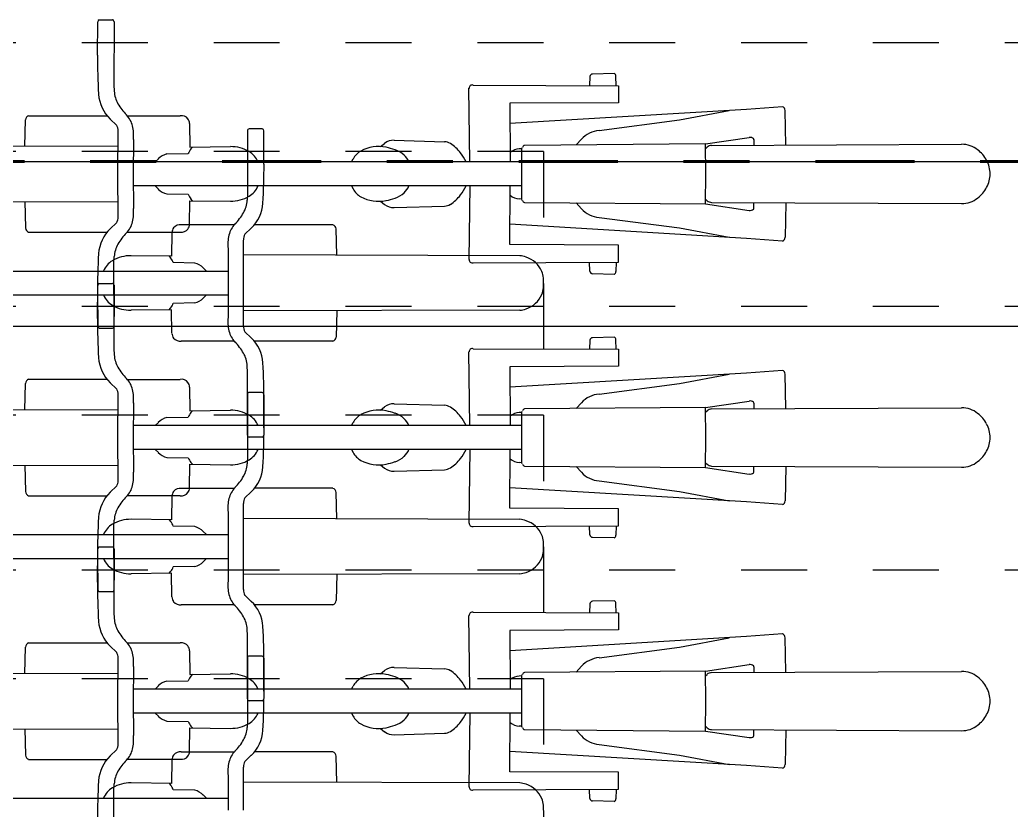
# Model space of a CAD drawing. Header units: metres. Extents: x -86 to 44, y -23 to 39.
# Drawn here: x 19.558 to 21.062, y -3.588 to -2.388 of the extents above; entities that cross this region are included whole.
import ezdxf

# ---------------------------------------------------------------- set-up
doc = ezdxf.new("R2010")
doc.units = ezdxf.units.M
doc.linetypes.add('_Verdeckte Linien_', pattern=[0.15, 0.1, -0.05])
doc.linetypes.add('Strichpunkt - Mittel', pattern=[0.35, 0.15, -0.1, 0, -0.1])
for name, color, linetype, lineweight in [('A-____-____-DIMS', 7, 'Continuous', 5), ('A-____-____-DIMS-50', 7, 'Continuous', 5), ('A-DETL-GENF-HDLN', 7, '_Verdeckte Linien_', 9), ('A-DETL-GENF-OTLN', 7, 'Continuous', 9), ('C-PRKG-____-OTLN', 7, 'Continuous', 9)]:
    doc.layers.add(name, color=color, linetype=linetype, lineweight=lineweight)
doc.layers.add('A-____-MATC-OTLN', color=7, linetype='Strichpunkt - Mittel', lineweight=40, true_color=0x0080ff)
doc.styles.add('Arial_1', font='arial.ttf', dxfattribs={"height": 0.1})
doc.dimstyles.new('SUB_Rohbau_fein_1', dxfattribs={"dimscale": 0.3048, "dimtxt": 0.102026, "dimasz": 0.246063, "dimexe": 0.164042, "dimexo": 0.0625, "dimgap": 0.123031, "dimtad": 1, "dimrnd": 0.005, "dimzin": 0, "dimdsep": 46, "dimtxsty": 'Arial_1', "dimblk1": 'OBLIQUE', "dimblk2": 'OBLIQUE', "dimsah": 1, "dimcen": 0.09, "dimazin": 0, "dimtfac": 1, "dimtdec": 4, "dimtix": 1, "dimtmove": 0, "dimatfit": 3, "dimfxl": 0.164042, "dimfxlon": 1, "dimtvp": 1, "dimtfill": 1, "dimtolj": 1, "dimtzin": 0, "dimarcsym": 2})

# ---------------------------------------------------------------- blocks, each defined once
blk = doc.blocks.new('Fahrradstellplatz - Fahrradstellplatz-23803867--01_UG_OK_FFB_AF')
at = {"layer": 'A-DETL-GENF-HDLN', "color": 253, "true_color": 0x999999}
for p, q in [((2.4, 0), (2.4, 2)), ((2.4, 0), (2.4, 2)), ((2.8, 0), (2.8, 2)), ((2.8, 0), (2.8, 2)), ((3.2, 0), (3.2, 2)), ((2.4, 0), (2, 0)), ((2.8, 0), (2.4, 0)), ((3.2, 0), (2.8, 0))]:
    blk.add_line(p, q, dxfattribs=at)
at = {"layer": 'A-DETL-GENF-OTLN', "color": 253, "true_color": 0x999999}
for p, q in [((2.2187, 1.0675), (2.2187, 0.478)), ((2.5825, 1.0675), (2.5825, 0.478)), ((2.6187, 1.0675), (2.6187, 0.478)), ((2.9825, 1.0675), (2.9825, 0.478)), ((3.0187, 1.0675), (3.0187, 0.478)), ((2.2412, 0.564), (2.242, 0.6253)), ((2.56, 0.564), (2.5592, 0.6253)), ((2.6412, 0.564), (2.642, 0.6253)), ((2.96, 0.564), (2.9592, 0.6253)), ((3.0412, 0.564), (3.042, 0.6253)), ((2.2309, 0.5287), (2.2315, 0.5614)), ((2.2413, 0.5677), (2.2386, 0.5655)), ((2.277, 0.5633), (2.2412, 0.564)), ((2.5242, 0.5633), (2.56, 0.564)), ((2.5599, 0.5677), (2.5626, 0.5655)), ((2.5703, 0.5287), (2.5697, 0.5614)), ((2.6309, 0.5287), (2.6315, 0.5614)), ((2.6413, 0.5677), (2.6386, 0.5655)), ((2.677, 0.5633), (2.6412, 0.564)), ((2.9242, 0.5633), (2.96, 0.564)), ((2.9599, 0.5677), (2.9626, 0.5655)), ((2.9703, 0.5287), (2.9697, 0.5614)), ((3.0309, 0.5287), (3.0315, 0.5614)), ((3.0413, 0.5677), (3.0386, 0.5655)), ((3.077, 0.5633), (3.0412, 0.564)), ((2.2888, 0.469), (2.2888, 0.5492)), ((2.5124, 0.469), (2.5124, 0.5492)), ((2.6888, 0.469), (2.6888, 0.5492)), ((2.9124, 0.469), (2.9124, 0.5492)), ((3.0888, 0.469), (3.0888, 0.5492)), ((2.2187, 0.5111), (2.2236, 0.516)), ((2.5825, 0.5111), (2.5776, 0.516)), ((2.6187, 0.5111), (2.6236, 0.516)), ((2.9825, 0.5111), (2.9776, 0.516)), ((3.0187, 0.5111), (3.0236, 0.516)), ((2.253, 0.4781), (2.2006, 0.4779)), ((2.6006, 0.4779), (2.5482, 0.4781)), ((2.653, 0.4781), (2.6006, 0.4779)), ((3.0006, 0.4779), (2.9482, 0.4781)), ((3.053, 0.4781), (3.0006, 0.4779)), ((2.2006, 0.4547), (2.2658, 0.4549)), ((2.2419, 0.0357), (2.2431, 0.4548)), ((2.2746, 0.4527), (2.2838, 0.443)), ((2.5266, 0.4527), (2.5174, 0.443)), ((2.5354, 0.4549), (2.6006, 0.4547)), ((2.5593, 0.0357), (2.5581, 0.4548)), ((2.6006, 0.4547), (2.6658, 0.4549)), ((2.6419, 0.0357), (2.6431, 0.4548)), ((2.6746, 0.4527), (2.6838, 0.443)), ((2.9266, 0.4527), (2.9174, 0.443)), ((2.9354, 0.4549), (3.0006, 0.4547)), ((2.9593, 0.0357), (2.9581, 0.4548)), ((3.0006, 0.4547), (3.0658, 0.4549)), ((3.0419, 0.0357), (3.0431, 0.4548)), ((3.0746, 0.4527), (3.0838, 0.443)), ((2.289, 0.3193), (2.289, 0.4382)), ((2.3358, 0.4486), (2.3261, 0.4491)), ((2.4317, 0.4488), (2.3358, 0.4486)), ((2.3667, 0.4263), (2.3667, 0.4463)), ((2.3695, 0.4488), (2.4654, 0.4486)), ((2.4345, 0.4263), (2.4345, 0.4463)), ((2.4654, 0.4486), (2.4751, 0.4491)), ((2.5122, 0.3193), (2.5122, 0.4382)), ((2.689, 0.3193), (2.689, 0.4382)), ((2.7358, 0.4486), (2.7261, 0.4491)), ((2.8317, 0.4488), (2.7358, 0.4486)), ((2.7667, 0.4263), (2.7667, 0.4463)), ((2.7695, 0.4488), (2.8654, 0.4486)), ((2.8345, 0.4263), (2.8345, 0.4463)), ((2.8654, 0.4486), (2.8751, 0.4491)), ((2.9122, 0.3193), (2.9122, 0.4382)), ((3.089, 0.3193), (3.089, 0.4382)), ((3.1358, 0.4486), (3.1261, 0.4491)), ((3.2317, 0.4488), (3.1358, 0.4486)), ((3.2345, 0.4263), (3.2345, 0.4463)), ((2.4202, 0.4238), (2.3698, 0.4242)), ((2.381, 0.4238), (2.4314, 0.4242)), ((2.8202, 0.4238), (2.7698, 0.4242)), ((2.781, 0.4238), (2.8314, 0.4242)), ((3.181, 0.4238), (3.2314, 0.4242)), ((2.2427, 0.3133), (2.2826, 0.3144)), ((2.5585, 0.3133), (2.5186, 0.3144)), ((2.6427, 0.3133), (2.6826, 0.3144)), ((2.9585, 0.3133), (2.9186, 0.3144)), ((3.0427, 0.3133), (3.0826, 0.3144)), ((2.2006, 0), (2.2081, 0)), ((2.5931, 0), (2.6006, 0)), ((2.6006, 0), (2.6081, 0)), ((2.9931, 0), (3.0006, 0)), ((3.0006, 0), (3.0081, 0))]:
    blk.add_line(p, q, dxfattribs=at)
for centre, radius, start, end in [((2.206, 0.6369), 0.033, 30.5226, 66.9607), ((2.5952, 0.6369), 0.033, 113.0393, 149.4774), ((2.606, 0.6369), 0.033, 30.5226, 66.9607), ((2.9952, 0.6369), 0.033, 113.0393, 149.4774), ((3.006, 0.6369), 0.033, 30.5226, 66.9607), ((2.1874, 0.626), 0.0546, 359.3091, 30.5226), ((2.6138, 0.626), 0.0546, 149.4774, 180.6909), ((2.5874, 0.626), 0.0546, 359.3091, 30.5226), ((3.0138, 0.626), 0.0546, 149.4774, 180.6909), ((2.9874, 0.626), 0.0546, 359.3091, 30.5226), ((2.2242, 0.5825), 0.0223, 288.948, 310.1425), ((2.2771, 0.5518), 0.0115, 51.7808, 90.2009), ((2.2765, 0.551), 0.0125, 351.6962, 51.7808), ((2.5247, 0.551), 0.0125, 128.2192, 188.3038), ((2.5241, 0.5518), 0.0115, 89.7991, 128.2192), ((2.577, 0.5825), 0.0223, 229.8575, 251.052), ((2.6242, 0.5825), 0.0223, 288.948, 310.1425), ((2.6771, 0.5518), 0.0115, 51.7808, 90.2009), ((2.6765, 0.551), 0.0125, 351.6962, 51.7808), ((2.9247, 0.551), 0.0125, 128.2192, 188.3038), ((2.9241, 0.5518), 0.0115, 89.7991, 128.2192), ((2.977, 0.5825), 0.0223, 229.8575, 251.052), ((3.0242, 0.5825), 0.0223, 288.948, 310.1425), ((3.0771, 0.5518), 0.0115, 51.7808, 90.2009), ((3.0765, 0.551), 0.0125, 351.6962, 51.7808), ((2.2044, 0.5354), 0.0273, 314.6459, 345.8184), ((2.5968, 0.5354), 0.0273, 194.1816, 225.3541), ((2.6044, 0.5354), 0.0273, 314.6459, 345.8184), ((2.9968, 0.5354), 0.0273, 194.1816, 225.3541), ((3.0044, 0.5354), 0.0273, 314.6459, 345.8184), ((2.2598, 0.4178), 0.0607, 77.0778, 96.4792), ((2.2656, 0.4431), 0.0347, 45.1941, 77.0778), ((2.3493, 0.5273), 0.0839, 225.1941, 239.8665), ((2.4519, 0.5273), 0.0839, 300.1335, 314.8059), ((2.5355, 0.4431), 0.0347, 102.9222, 134.8059), ((2.5414, 0.4178), 0.0607, 83.5208, 102.9222), ((2.6598, 0.4178), 0.0607, 77.0778, 96.4792), ((2.6656, 0.4431), 0.0347, 45.1941, 77.0778), ((2.7493, 0.5273), 0.0839, 225.1941, 239.8665), ((2.8519, 0.5273), 0.0839, 300.1335, 314.8059), ((2.9355, 0.4431), 0.0347, 102.9222, 134.8059), ((2.9414, 0.4178), 0.0607, 83.5208, 102.9222), ((3.0598, 0.4178), 0.0607, 77.0778, 96.4792), ((3.0656, 0.4431), 0.0347, 45.1941, 77.0778), ((3.1493, 0.5273), 0.0839, 225.1941, 239.8665), ((2.2659, 0.4364), 0.0186, 61.9395, 90.2136), ((2.3282, 0.491), 0.0419, 239.8665, 267.1207), ((2.473, 0.491), 0.0419, 272.8793, 300.1335), ((2.5353, 0.4364), 0.0186, 89.7864, 118.0605), ((2.6659, 0.4364), 0.0186, 61.9395, 90.2136), ((2.7282, 0.491), 0.0419, 239.8665, 267.1207), ((2.873, 0.491), 0.0419, 272.8793, 300.1335), ((2.9353, 0.4364), 0.0186, 89.7864, 118.0605), ((3.0659, 0.4364), 0.0186, 61.9395, 90.2136), ((3.1282, 0.491), 0.0419, 239.8665, 267.1207), ((2.325, 0.482), 0.0567, 223.3751, 266.5727), ((2.3692, 0.4463), 0.00251, 83.5873, 180), ((2.4319, 0.4463), 0.00251, 0, 96.4127), ((2.4762, 0.482), 0.0567, 273.4273, 316.6249), ((2.725, 0.482), 0.0567, 223.3751, 266.5727), ((2.7692, 0.4463), 0.00251, 83.5873, 180), ((2.8319, 0.4463), 0.00251, 0, 96.4127), ((2.8762, 0.482), 0.0567, 273.4273, 316.6249), ((3.125, 0.482), 0.0567, 223.3751, 266.5727), ((3.2319, 0.4463), 0.00251, 0, 96.4127), ((2.3761, 1.3361), 0.9124, 266.5727, 270.3077), ((2.3698, 0.4274), 0.00327, 199.6166, 269.5389), ((2.4251, 1.3361), 0.9124, 269.6923, 273.4273), ((2.4314, 0.4274), 0.00327, 270.4611, 340.3834), ((2.7761, 1.3361), 0.9124, 266.5727, 270.3077), ((2.7698, 0.4274), 0.00327, 199.6166, 269.5389), ((2.8251, 1.3361), 0.9124, 269.6923, 273.4273), ((2.8314, 0.4274), 0.00327, 270.4611, 340.3834), ((3.1761, 1.3361), 0.9124, 266.5727, 270.3077), ((3.2314, 0.4274), 0.00327, 270.4611, 340.3834), ((2.2824, 0.3212), 0.00683, 271.5986, 343.3195), ((2.5188, 0.3212), 0.00683, 196.6805, 268.4014), ((2.6824, 0.3212), 0.00683, 271.5986, 343.3195), ((2.9188, 0.3212), 0.00683, 196.6805, 268.4014), ((3.0824, 0.3212), 0.00683, 271.5986, 343.3195), ((2.2015, 0.0394), 0.0406, 341.0529, 354.7358), ((2.5997, 0.0394), 0.0406, 185.2642, 198.9471), ((2.6015, 0.0394), 0.0406, 341.0529, 354.7358), ((2.9997, 0.0394), 0.0406, 185.2642, 198.9471), ((3.0015, 0.0394), 0.0406, 341.0529, 354.7358), ((2.2009, 0.0396), 0.0412, 294.7042, 341.0529), ((2.6003, 0.0396), 0.0412, 198.9471, 245.2958), ((2.6009, 0.0396), 0.0412, 294.7042, 341.0529), ((3.0003, 0.0396), 0.0412, 198.9471, 245.2958), ((3.0009, 0.0396), 0.0412, 294.7042, 341.0529), ((2.2081, 0.024), 0.024, 270.0116, 294.7042), ((2.5931, 0.024), 0.024, 245.2958, 269.9884), ((2.6081, 0.024), 0.024, 270.0116, 294.7042), ((2.9931, 0.024), 0.024, 245.2958, 269.9884), ((3.0081, 0.024), 0.024, 270.0116, 294.7042)]:
    blk.add_arc(centre, radius, start, end, dxfattribs=at)
blk = doc.blocks.new('Fahrradstellplatz - Fahrradstellplatz-23804100--01_UG_OK_FFB_AF')
at = {"layer": 'A-DETL-GENF-HDLN', "color": 253, "true_color": 0x999999}
for p, q in [((2.4, 0), (2.4, -2)), ((2.4, 0), (2.4, -2)), ((2.8, 0), (2.8, -2)), ((2.8, 0), (2.8, -2)), ((3.2, 0), (3.2, -2))]:
    blk.add_line(p, q, dxfattribs=at)
at = {"layer": 'A-DETL-GENF-OTLN', "color": 253, "true_color": 0x999999}
for p, q in [((2.1593, -0.0357), (2.1581, -0.4548)), ((2.2419, -0.0357), (2.2431, -0.4548)), ((2.5593, -0.0357), (2.5581, -0.4548)), ((2.6419, -0.0357), (2.6431, -0.4548)), ((2.9593, -0.0357), (2.9581, -0.4548)), ((3.0419, -0.0357), (3.0431, -0.4548)), ((2.1585, -0.3133), (2.1186, -0.3144)), ((2.2427, -0.3133), (2.2826, -0.3144)), ((2.5585, -0.3133), (2.5186, -0.3144)), ((2.6427, -0.3133), (2.6826, -0.3144)), ((2.9585, -0.3133), (2.9186, -0.3144)), ((3.0427, -0.3133), (3.0826, -0.3144)), ((2.1122, -0.3193), (2.1122, -0.4382)), ((2.289, -0.3193), (2.289, -0.4382)), ((2.5122, -0.3193), (2.5122, -0.4382)), ((2.689, -0.3193), (2.689, -0.4382)), ((2.9122, -0.3193), (2.9122, -0.4382)), ((3.089, -0.3193), (3.089, -0.4382)), ((2.3667, -0.4263), (2.3667, -0.4463)), ((2.4202, -0.4238), (2.3698, -0.4242)), ((2.381, -0.4238), (2.4314, -0.4242)), ((2.4345, -0.4263), (2.4345, -0.4463)), ((2.7667, -0.4263), (2.7667, -0.4463)), ((2.8202, -0.4238), (2.7698, -0.4242)), ((2.781, -0.4238), (2.8314, -0.4242)), ((2.8345, -0.4263), (2.8345, -0.4463)), ((3.181, -0.4238), (3.2314, -0.4242)), ((3.2345, -0.4263), (3.2345, -0.4463)), ((1.9695, -0.4488), (2.0654, -0.4486)), ((2.0654, -0.4486), (2.0751, -0.4491)), ((2.1266, -0.4527), (2.1174, -0.443)), ((2.2746, -0.4527), (2.2838, -0.443)), ((2.3358, -0.4486), (2.3261, -0.4491)), ((2.4317, -0.4488), (2.3358, -0.4486)), ((2.3695, -0.4488), (2.4654, -0.4486)), ((2.4654, -0.4486), (2.4751, -0.4491)), ((2.5266, -0.4527), (2.5174, -0.443)), ((2.6746, -0.4527), (2.6838, -0.443)), ((2.7358, -0.4486), (2.7261, -0.4491)), ((2.8317, -0.4488), (2.7358, -0.4486)), ((2.7695, -0.4488), (2.8654, -0.4486)), ((2.8654, -0.4486), (2.8751, -0.4491)), ((2.9266, -0.4527), (2.9174, -0.443)), ((3.0746, -0.4527), (3.0838, -0.443)), ((3.1358, -0.4486), (3.1261, -0.4491)), ((3.2317, -0.4488), (3.1358, -0.4486)), ((2.1354, -0.4549), (2.2006, -0.4547)), ((2.2006, -0.4547), (2.2658, -0.4549)), ((2.5354, -0.4549), (2.6006, -0.4547)), ((2.6006, -0.4547), (2.6658, -0.4549)), ((2.9354, -0.4549), (3.0006, -0.4547)), ((3.0006, -0.4547), (3.0658, -0.4549)), ((2.1124, -0.469), (2.1124, -0.5492)), ((2.2006, -0.4779), (2.1482, -0.4781)), ((2.1825, -1.0675), (2.1825, -0.478)), ((2.253, -0.4781), (2.2006, -0.4779)), ((2.2187, -1.0675), (2.2187, -0.478)), ((2.2888, -0.469), (2.2888, -0.5492)), ((2.5124, -0.469), (2.5124, -0.5492)), ((2.6006, -0.4779), (2.5482, -0.4781)), ((2.5825, -1.0675), (2.5825, -0.478)), ((2.653, -0.4781), (2.6006, -0.4779)), ((2.6187, -1.0675), (2.6187, -0.478)), ((2.6888, -0.469), (2.6888, -0.5492)), ((2.9124, -0.469), (2.9124, -0.5492)), ((3.0006, -0.4779), (2.9482, -0.4781)), ((2.9825, -1.0675), (2.9825, -0.478)), ((3.053, -0.4781), (3.0006, -0.4779)), ((3.0187, -1.0675), (3.0187, -0.478)), ((3.0888, -0.469), (3.0888, -0.5492)), ((2.1825, -0.5111), (2.1776, -0.516)), ((2.2187, -0.5111), (2.2236, -0.516)), ((2.5825, -0.5111), (2.5776, -0.516)), ((2.6187, -0.5111), (2.6236, -0.516)), ((2.9825, -0.5111), (2.9776, -0.516)), ((3.0187, -0.5111), (3.0236, -0.516)), ((2.1703, -0.5287), (2.1697, -0.5614)), ((2.2309, -0.5287), (2.2315, -0.5614)), ((2.5703, -0.5287), (2.5697, -0.5614)), ((2.6309, -0.5287), (2.6315, -0.5614)), ((2.9703, -0.5287), (2.9697, -0.5614)), ((3.0309, -0.5287), (3.0315, -0.5614)), ((2.1242, -0.5633), (2.16, -0.564)), ((2.16, -0.564), (2.1592, -0.6253)), ((2.1599, -0.5677), (2.1626, -0.5655)), ((2.2413, -0.5677), (2.2386, -0.5655)), ((2.277, -0.5633), (2.2412, -0.564)), ((2.2412, -0.564), (2.242, -0.6253)), ((2.5242, -0.5633), (2.56, -0.564)), ((2.56, -0.564), (2.5592, -0.6253)), ((2.5599, -0.5677), (2.5626, -0.5655)), ((2.6413, -0.5677), (2.6386, -0.5655)), ((2.677, -0.5633), (2.6412, -0.564)), ((2.6412, -0.564), (2.642, -0.6253)), ((2.9242, -0.5633), (2.96, -0.564)), ((2.96, -0.564), (2.9592, -0.6253)), ((2.9599, -0.5677), (2.9626, -0.5655)), ((3.0413, -0.5677), (3.0386, -0.5655)), ((3.077, -0.5633), (3.0412, -0.564)), ((3.0412, -0.564), (3.042, -0.6253)), ((2.1825, -0.809), (2.1779, -0.8114)), ((2.2187, -0.809), (2.2233, -0.8114)), ((2.5825, -0.809), (2.5779, -0.8114)), ((2.6187, -0.809), (2.6233, -0.8114)), ((2.9825, -0.809), (2.9779, -0.8114)), ((3.0187, -0.809), (3.0233, -0.8114)), ((2.1591, -0.8532), (2.1542, -0.8592)), ((2.2421, -0.8532), (2.247, -0.8592)), ((2.5591, -0.8532), (2.5542, -0.8592)), ((2.6421, -0.8532), (2.647, -0.8592)), ((2.9591, -0.8532), (2.9542, -0.8592)), ((3.0421, -0.8532), (3.047, -0.8592)), ((2.1495, -0.8735), (2.1517, -0.95)), ((2.2517, -0.8735), (2.2495, -0.95)), ((2.5495, -0.8735), (2.5517, -0.95)), ((2.6517, -0.8735), (2.6495, -0.95)), ((2.9495, -0.8735), (2.9517, -0.95)), ((3.0517, -0.8735), (3.0495, -0.95)), ((2.1825, -0.9883), (2.0707, -0.9872)), ((2.2187, -0.9883), (2.3305, -0.9872)), ((2.5825, -0.9883), (2.4707, -0.9872)), ((2.6187, -0.9883), (2.7305, -0.9872)), ((2.9825, -0.9883), (2.8707, -0.9872)), ((3.0187, -0.9883), (3.1305, -0.9872)), ((2.0658, -0.9937), (2.0667, -1.2142)), ((2.3354, -0.9937), (2.3345, -1.2142)), ((2.4658, -0.9937), (2.4667, -1.2142)), ((2.7354, -0.9937), (2.7345, -1.2142)), ((2.8658, -0.9937), (2.8667, -1.2142)), ((3.1354, -0.9937), (3.1345, -1.2142)), ((2.0925, -1.2142), (2.0933, -1.049)), ((2.0933, -1.049), (2.1825, -1.0497)), ((2.1028, -1.408), (2.1243, -1.0493)), ((2.3079, -1.049), (2.2187, -1.0497)), ((2.2984, -1.408), (2.2769, -1.0493)), ((2.3087, -1.2142), (2.3079, -1.049)), ((2.4925, -1.2142), (2.4933, -1.049)), ((2.4933, -1.049), (2.5825, -1.0497)), ((2.5028, -1.408), (2.5243, -1.0493)), ((2.7079, -1.049), (2.6187, -1.0497)), ((2.6984, -1.408), (2.6769, -1.0493)), ((2.7087, -1.2142), (2.7079, -1.049)), ((2.8925, -1.2142), (2.8933, -1.049)), ((2.8933, -1.049), (2.9825, -1.0497)), ((2.9028, -1.408), (2.9243, -1.0493)), ((3.1079, -1.049), (3.0187, -1.0497)), ((3.0984, -1.408), (3.0769, -1.0493)), ((3.1087, -1.2142), (3.1079, -1.049)), ((2.1604, -1.0681), (2.1621, -1.0675)), ((2.1621, -1.0675), (2.2006, -1.0674)), ((2.1624, -1.0675), (2.1627, -1.0634)), ((2.2006, -1.0674), (2.2391, -1.0675)), ((2.2387, -1.0675), (2.2385, -1.0634)), ((2.2391, -1.0675), (2.2408, -1.0681)), ((2.5604, -1.0681), (2.5621, -1.0675)), ((2.5621, -1.0675), (2.6006, -1.0674)), ((2.5624, -1.0675), (2.5627, -1.0634)), ((2.6006, -1.0674), (2.6391, -1.0675)), ((2.6387, -1.0675), (2.6385, -1.0634)), ((2.6391, -1.0675), (2.6408, -1.0681)), ((2.9604, -1.0681), (2.9621, -1.0675)), ((2.9621, -1.0675), (3.0006, -1.0674)), ((2.9624, -1.0675), (2.9627, -1.0634)), ((3.0006, -1.0674), (3.0391, -1.0675)), ((3.0387, -1.0675), (3.0385, -1.0634)), ((3.0391, -1.0675), (3.0408, -1.0681)), ((2.1573, -1.0716), (2.155, -1.3458)), ((2.2462, -1.3458), (2.2439, -1.0716)), ((2.5573, -1.0716), (2.555, -1.3458)), ((2.6462, -1.3458), (2.6439, -1.0716)), ((2.9573, -1.0716), (2.955, -1.3458)), ((3.0462, -1.3458), (3.0439, -1.0716)), ((2.1567, -1.1498), (2.1478, -1.1579)), ((2.2445, -1.1498), (2.2534, -1.1579)), ((2.5567, -1.1498), (2.5478, -1.1579)), ((2.6445, -1.1498), (2.6534, -1.1579)), ((2.9567, -1.1498), (2.9478, -1.1579)), ((3.0445, -1.1498), (3.0534, -1.1579)), ((2.0529, -1.1705), (2.0665, -1.1702)), ((2.3483, -1.1705), (2.3347, -1.1702)), ((2.4529, -1.1705), (2.4665, -1.1702)), ((2.7483, -1.1705), (2.7347, -1.1702)), ((2.8529, -1.1705), (2.8665, -1.1702)), ((3.1483, -1.1705), (3.1347, -1.1702)), ((2.0482, -1.2074), (2.0491, -1.1747)), ((2.1347, -1.1845), (2.1186, -1.3065)), ((2.2664, -1.1845), (2.2826, -1.3065)), ((2.353, -1.2074), (2.3521, -1.1747)), ((2.4482, -1.2074), (2.4491, -1.1747)), ((2.5347, -1.1845), (2.5186, -1.3065)), ((2.6664, -1.1845), (2.6826, -1.3065)), ((2.753, -1.2074), (2.7521, -1.1747)), ((2.8482, -1.2074), (2.8491, -1.1747)), ((2.9347, -1.1845), (2.9186, -1.3065)), ((3.0664, -1.1845), (3.0826, -1.3065)), ((3.153, -1.2074), (3.1521, -1.1747)), ((2.0666, -1.2102), (2.0523, -1.21)), ((2.0667, -1.2142), (2.0925, -1.2142)), ((2.3345, -1.2142), (2.3087, -1.2142)), ((2.3345, -1.2102), (2.3489, -1.21)), ((2.4666, -1.2102), (2.4523, -1.21)), ((2.4667, -1.2142), (2.4925, -1.2142)), ((2.7345, -1.2142), (2.7087, -1.2142)), ((2.7345, -1.2102), (2.7489, -1.21)), ((2.8666, -1.2102), (2.8523, -1.21)), ((2.8667, -1.2142), (2.8925, -1.2142)), ((3.1345, -1.2142), (3.1087, -1.2142)), ((3.1345, -1.2102), (3.1489, -1.21)), ((2.1186, -1.3065), (2.1044, -1.3816)), ((2.2826, -1.3065), (2.2968, -1.3816)), ((2.5186, -1.3065), (2.5044, -1.3816)), ((2.6826, -1.3065), (2.6968, -1.3816)), ((2.9186, -1.3065), (2.9044, -1.3816)), ((3.0826, -1.3065), (3.0968, -1.3816)), ((2.155, -1.3458), (2.1452, -1.4123)), ((2.155, -1.3458), (2.2006, -1.3465)), ((2.1623, -1.3459), (2.16, -1.3486)), ((2.2006, -1.3465), (2.2462, -1.3458)), ((2.2389, -1.3459), (2.2411, -1.3486)), ((2.2462, -1.3458), (2.256, -1.4123)), ((2.555, -1.3458), (2.5452, -1.4123)), ((2.555, -1.3458), (2.6006, -1.3465)), ((2.5623, -1.3459), (2.56, -1.3486)), ((2.6006, -1.3465), (2.6462, -1.3458)), ((2.6389, -1.3459), (2.6411, -1.3486)), ((2.6462, -1.3458), (2.656, -1.4123)), ((2.955, -1.3458), (2.9452, -1.4123)), ((2.955, -1.3458), (3.0006, -1.3465)), ((2.9623, -1.3459), (2.96, -1.3486)), ((3.0006, -1.3465), (3.0462, -1.3458)), ((3.0389, -1.3459), (3.0411, -1.3486)), ((3.0462, -1.3458), (3.056, -1.4123)), ((2.1573, -1.3551), (2.1556, -1.7345)), ((2.2439, -1.3551), (2.2456, -1.7345)), ((2.5573, -1.3551), (2.5556, -1.7345)), ((2.6439, -1.3551), (2.6456, -1.7345)), ((2.9573, -1.3551), (2.9556, -1.7345)), ((3.0439, -1.3551), (3.0456, -1.7345)), ((2.0987, -1.4626), (2.1028, -1.408)), ((2.3025, -1.4626), (2.2984, -1.408)), ((2.4987, -1.4626), (2.5028, -1.408)), ((2.7025, -1.4626), (2.6984, -1.408)), ((2.8987, -1.4626), (2.9028, -1.408)), ((3.1025, -1.4626), (3.0984, -1.408)), ((2.1486, -1.4194), (2.157, -1.4194)), ((2.2526, -1.4194), (2.2442, -1.4194)), ((2.5486, -1.4194), (2.557, -1.4194)), ((2.6526, -1.4194), (2.6442, -1.4194)), ((2.9486, -1.4194), (2.957, -1.4194)), ((3.0526, -1.4194), (3.0442, -1.4194)), ((2.1568, -1.4679), (2.1043, -1.4669)), ((2.2444, -1.4679), (2.2969, -1.4669)), ((2.5568, -1.4679), (2.5043, -1.4669)), ((2.6444, -1.4679), (2.6969, -1.4669)), ((2.9568, -1.4679), (2.9043, -1.4669)), ((3.0444, -1.4679), (3.0969, -1.4669))]:
    blk.add_line(p, q, dxfattribs=at)
for centre, radius, start, end in [((2.1188, -0.3212), 0.00683, 91.5986, 163.3195), ((2.2824, -0.3212), 0.00683, 16.6805, 88.4014), ((2.5188, -0.3212), 0.00683, 91.5986, 163.3195), ((2.6824, -0.3212), 0.00683, 16.6805, 88.4014), ((2.9188, -0.3212), 0.00683, 91.5986, 163.3195), ((3.0824, -0.3212), 0.00683, 16.6805, 88.4014), ((2.0251, -1.3361), 0.9124, 86.5727, 90.3077), ((2.0762, -0.482), 0.0567, 43.3751, 86.5727), ((2.325, -0.482), 0.0567, 93.4273, 136.6249), ((2.3761, -1.3361), 0.9124, 89.6923, 93.4273), ((2.3698, -0.4274), 0.00327, 90.4611, 160.3834), ((2.4251, -1.3361), 0.9124, 86.5727, 90.3077), ((2.4314, -0.4274), 0.00327, 19.6166, 89.5389), ((2.4762, -0.482), 0.0567, 43.3751, 86.5727), ((2.725, -0.482), 0.0567, 93.4273, 136.6249), ((2.7761, -1.3361), 0.9124, 89.6923, 93.4273), ((2.7698, -0.4274), 0.00327, 90.4611, 160.3834), ((2.8251, -1.3361), 0.9124, 86.5727, 90.3077), ((2.8314, -0.4274), 0.00327, 19.6166, 89.5389), ((2.8762, -0.482), 0.0567, 43.3751, 86.5727), ((3.125, -0.482), 0.0567, 93.4273, 136.6249), ((3.1761, -1.3361), 0.9124, 89.6923, 93.4273), ((3.2314, -0.4274), 0.00327, 19.6166, 89.5389), ((2.073, -0.491), 0.0419, 59.8665, 87.1207), ((2.3282, -0.491), 0.0419, 92.8793, 120.1335), ((2.3692, -0.4463), 0.00251, 180, 276.4127), ((2.4319, -0.4463), 0.00251, 263.5873, 0), ((2.473, -0.491), 0.0419, 59.8665, 87.1207), ((2.7282, -0.491), 0.0419, 92.8793, 120.1335), ((2.7692, -0.4463), 0.00251, 180, 276.4127), ((2.8319, -0.4463), 0.00251, 263.5873, 0), ((2.873, -0.491), 0.0419, 59.8665, 87.1207), ((3.1282, -0.491), 0.0419, 92.8793, 120.1335), ((3.2319, -0.4463), 0.00251, 263.5873, 0), ((2.0519, -0.5273), 0.0839, 45.1941, 59.8665), ((2.1353, -0.4364), 0.0186, 241.9395, 270.2136), ((2.2659, -0.4364), 0.0186, 269.7864, 298.0605), ((2.3493, -0.5273), 0.0839, 120.1335, 134.8059), ((2.4519, -0.5273), 0.0839, 45.1941, 59.8665), ((2.5353, -0.4364), 0.0186, 241.9395, 270.2136), ((2.6659, -0.4364), 0.0186, 269.7864, 298.0605), ((2.7493, -0.5273), 0.0839, 120.1335, 134.8059), ((2.8519, -0.5273), 0.0839, 45.1941, 59.8665), ((2.9353, -0.4364), 0.0186, 241.9395, 270.2136), ((3.0659, -0.4364), 0.0186, 269.7864, 298.0605), ((3.1493, -0.5273), 0.0839, 120.1335, 134.8059), ((2.1355, -0.4431), 0.0347, 225.1941, 257.0778), ((2.1414, -0.4178), 0.0607, 257.0778, 276.4792), ((2.2598, -0.4178), 0.0607, 263.5208, 282.9222), ((2.2656, -0.4431), 0.0347, 282.9222, 314.8059), ((2.5355, -0.4431), 0.0347, 225.1941, 257.0778), ((2.5414, -0.4178), 0.0607, 257.0778, 276.4792), ((2.6598, -0.4178), 0.0607, 263.5208, 282.9222), ((2.6656, -0.4431), 0.0347, 282.9222, 314.8059), ((2.9355, -0.4431), 0.0347, 225.1941, 257.0778), ((2.9414, -0.4178), 0.0607, 257.0778, 276.4792), ((3.0598, -0.4178), 0.0607, 263.5208, 282.9222), ((3.0656, -0.4431), 0.0347, 282.9222, 314.8059), ((2.1968, -0.5354), 0.0273, 134.6459, 165.8184), ((2.2044, -0.5354), 0.0273, 14.1816, 45.3541), ((2.5968, -0.5354), 0.0273, 134.6459, 165.8184), ((2.6044, -0.5354), 0.0273, 14.1816, 45.3541), ((2.9968, -0.5354), 0.0273, 134.6459, 165.8184), ((3.0044, -0.5354), 0.0273, 14.1816, 45.3541), ((2.1247, -0.551), 0.0125, 171.6962, 231.7808), ((2.2765, -0.551), 0.0125, 308.2192, 8.3038), ((2.5247, -0.551), 0.0125, 171.6962, 231.7808), ((2.6765, -0.551), 0.0125, 308.2192, 8.3038), ((2.9247, -0.551), 0.0125, 171.6962, 231.7808), ((3.0765, -0.551), 0.0125, 308.2192, 8.3038), ((2.1241, -0.5518), 0.0115, 231.7808, 270.2009), ((2.177, -0.5825), 0.0223, 108.948, 130.1425), ((2.2242, -0.5825), 0.0223, 49.8575, 71.052), ((2.2771, -0.5518), 0.0115, 269.7991, 308.2192), ((2.5241, -0.5518), 0.0115, 231.7808, 270.2009), ((2.577, -0.5825), 0.0223, 108.948, 130.1425), ((2.6242, -0.5825), 0.0223, 49.8575, 71.052), ((2.6771, -0.5518), 0.0115, 269.7991, 308.2192), ((2.9241, -0.5518), 0.0115, 231.7808, 270.2009), ((2.977, -0.5825), 0.0223, 108.948, 130.1425), ((3.0242, -0.5825), 0.0223, 49.8575, 71.052), ((3.0771, -0.5518), 0.0115, 269.7991, 308.2192), ((2.2138, -0.626), 0.0546, 179.3091, 210.5226), ((2.1874, -0.626), 0.0546, 329.4774, 0.6909), ((2.6138, -0.626), 0.0546, 179.3091, 210.5226), ((2.5874, -0.626), 0.0546, 329.4774, 0.6909), ((3.0138, -0.626), 0.0546, 179.3091, 210.5226), ((2.9874, -0.626), 0.0546, 329.4774, 0.6909), ((2.1952, -0.6369), 0.033, 210.5226, 246.9607), ((2.206, -0.6369), 0.033, 293.0393, 329.4774), ((2.5952, -0.6369), 0.033, 210.5226, 246.9607), ((2.606, -0.6369), 0.033, 293.0393, 329.4774), ((2.9952, -0.6369), 0.033, 210.5226, 246.9607), ((3.006, -0.6369), 0.033, 293.0393, 329.4774), ((2.1914, -0.8372), 0.0291, 117.6438, 151.2706), ((2.2097, -0.8372), 0.0291, 28.7294, 62.3562), ((2.5914, -0.8372), 0.0291, 117.6438, 151.2706), ((2.6097, -0.8372), 0.0291, 28.7294, 62.3562), ((2.9914, -0.8372), 0.0291, 117.6438, 151.2706), ((3.0097, -0.8372), 0.0291, 28.7294, 62.3562), ((2.2151, -0.8501), 0.0561, 151.2706, 191.4914), ((2.1861, -0.8501), 0.0561, 348.5086, 28.7294), ((2.6151, -0.8501), 0.0561, 151.2706, 191.4914), ((2.5861, -0.8501), 0.0561, 348.5086, 28.7294), ((3.0151, -0.8501), 0.0561, 151.2706, 191.4914), ((2.9861, -0.8501), 0.0561, 348.5086, 28.7294), ((2.1712, -0.8728), 0.0217, 141.3143, 181.7839), ((2.271, -0.8388), 0.1131, 191.4914, 198.8121), ((2.1302, -0.8388), 0.1131, 341.1879, 348.5086), ((2.23, -0.8728), 0.0217, 358.2161, 38.6857), ((2.5712, -0.8728), 0.0217, 141.3143, 181.7839), ((2.671, -0.8388), 0.1131, 191.4914, 198.8121), ((2.5302, -0.8388), 0.1131, 341.1879, 348.5086), ((2.63, -0.8728), 0.0217, 358.2161, 38.6857), ((2.9712, -0.8728), 0.0217, 141.3143, 181.7839), ((3.071, -0.8388), 0.1131, 191.4914, 198.8121), ((2.9302, -0.8388), 0.1131, 341.1879, 348.5086), ((3.03, -0.8728), 0.0217, 358.2161, 38.6857), ((2.1986, -0.8634), 0.0367, 198.8121, 223.6761), ((2.2026, -0.8634), 0.0367, 316.3239, 341.1879), ((2.5986, -0.8634), 0.0367, 198.8121, 223.6761), ((2.6026, -0.8634), 0.0367, 316.3239, 341.1879), ((2.9986, -0.8634), 0.0367, 198.8121, 223.6761), ((3.0026, -0.8634), 0.0367, 316.3239, 341.1879), ((2.1961, -0.8658), 0.0333, 223.6761, 245.8489), ((2.2051, -0.8658), 0.0333, 294.1511, 316.3239), ((2.5961, -0.8658), 0.0333, 223.6761, 245.8489), ((2.6051, -0.8658), 0.0333, 294.1511, 316.3239), ((2.9961, -0.8658), 0.0333, 223.6761, 245.8489), ((3.0051, -0.8658), 0.0333, 294.1511, 316.3239), ((2.1693, -0.9495), 0.0176, 181.6619, 212.4932), ((2.2028, -0.9281), 0.0574, 212.4932, 233.4981), ((2.1984, -0.9281), 0.0574, 306.5019, 327.5068), ((2.2319, -0.9495), 0.0176, 327.5068, 358.3381), ((2.5693, -0.9495), 0.0176, 181.6619, 212.4932), ((2.6028, -0.9281), 0.0574, 212.4932, 233.4981), ((2.5984, -0.9281), 0.0574, 306.5019, 327.5068), ((2.6319, -0.9495), 0.0176, 327.5068, 358.3381), ((2.9693, -0.9495), 0.0176, 181.6619, 212.4932), ((3.0028, -0.9281), 0.0574, 212.4932, 233.4981), ((2.9984, -0.9281), 0.0574, 306.5019, 327.5068), ((3.0319, -0.9495), 0.0176, 327.5068, 358.3381), ((2.2288, -0.893), 0.1011, 233.4981, 242.7387), ((2.1724, -0.893), 0.1011, 297.2613, 306.5019), ((2.6288, -0.893), 0.1011, 233.4981, 242.7387), ((2.5724, -0.893), 0.1011, 297.2613, 306.5019), ((3.0288, -0.893), 0.1011, 233.4981, 242.7387), ((2.9724, -0.893), 0.1011, 297.2613, 306.5019), ((2.0706, -0.9923), 0.00508, 89.4468, 195.7821), ((2.3305, -0.9923), 0.00508, 344.2179, 90.5532), ((2.4706, -0.9923), 0.00508, 89.4468, 195.7821), ((2.7305, -0.9923), 0.00508, 344.2179, 90.5532), ((2.8706, -0.9923), 0.00508, 89.4468, 195.7821), ((3.1305, -0.9923), 0.00508, 344.2179, 90.5532), ((2.1854, -1.0646), 0.0228, 138.7676, 176.9501), ((2.2158, -1.0646), 0.0228, 3.0499, 41.2324), ((2.5854, -1.0646), 0.0228, 138.7676, 176.9501), ((2.6158, -1.0646), 0.0228, 3.0499, 41.2324), ((2.9854, -1.0646), 0.0228, 138.7676, 176.9501), ((3.0158, -1.0646), 0.0228, 3.0499, 41.2324), ((2.162, -1.0727), 0.00483, 109.8743, 166.7404), ((2.2392, -1.0727), 0.00483, 13.2596, 70.1257), ((2.562, -1.0727), 0.00483, 109.8743, 166.7404), ((2.6392, -1.0727), 0.00483, 13.2596, 70.1257), ((2.962, -1.0727), 0.00483, 109.8743, 166.7404), ((3.0392, -1.0727), 0.00483, 13.2596, 70.1257), ((2.0535, -1.1749), 0.00438, 98.4939, 178.3256), ((2.1758, -1.1882), 0.0413, 132.7557, 174.7793), ((2.2254, -1.1882), 0.0413, 5.2207, 47.2443), ((2.3477, -1.1749), 0.00438, 1.6744, 81.5061), ((2.4535, -1.1749), 0.00438, 98.4939, 178.3256), ((2.5758, -1.1882), 0.0413, 132.7557, 174.7793), ((2.6254, -1.1882), 0.0413, 5.2207, 47.2443), ((2.7477, -1.1749), 0.00438, 1.6744, 81.5061), ((2.8535, -1.1749), 0.00438, 98.4939, 178.3256), ((2.9758, -1.1882), 0.0413, 132.7557, 174.7793), ((3.0254, -1.1882), 0.0413, 5.2207, 47.2443), ((3.1477, -1.1749), 0.00438, 1.6744, 81.5061), ((2.0524, -1.2054), 0.00464, 205.5141, 269.5308), ((2.3488, -1.2054), 0.00464, 270.4692, 334.4859), ((2.4524, -1.2054), 0.00464, 205.5141, 269.5308), ((2.7488, -1.2054), 0.00464, 270.4692, 334.4859), ((2.8524, -1.2054), 0.00464, 205.5141, 269.5308), ((3.1488, -1.2054), 0.00464, 270.4692, 334.4859), ((2.1689, -1.3562), 0.0117, 139.6093, 174.8866), ((2.2323, -1.3562), 0.0117, 5.1134, 40.3907), ((2.5689, -1.3562), 0.0117, 139.6093, 174.8866), ((2.6323, -1.3562), 0.0117, 5.1134, 40.3907), ((2.9689, -1.3562), 0.0117, 139.6093, 174.8866), ((3.0323, -1.3562), 0.0117, 5.1134, 40.3907), ((2.1532, -1.4134), 0.00806, 171.6319, 220.4805), ((2.248, -1.4134), 0.00806, 319.5195, 8.3681), ((2.5532, -1.4134), 0.00806, 171.6319, 220.4805), ((2.648, -1.4134), 0.00806, 319.5195, 8.3681), ((2.9532, -1.4134), 0.00806, 171.6319, 220.4805), ((3.048, -1.4134), 0.00806, 319.5195, 8.3681), ((2.1486, -1.4174), 0.00199, 220.4805, 270.7837), ((2.2526, -1.4174), 0.00199, 269.2163, 319.5195), ((2.5486, -1.4174), 0.00199, 220.4805, 270.7837), ((2.6526, -1.4174), 0.00199, 269.2163, 319.5195), ((2.9486, -1.4174), 0.00199, 220.4805, 270.7837), ((3.0526, -1.4174), 0.00199, 269.2163, 319.5195), ((2.1045, -1.4608), 0.00606, 196.7999, 268.9063), ((2.2967, -1.4608), 0.00606, 271.0937, 343.2001), ((2.5045, -1.4608), 0.00606, 196.7999, 268.9063), ((2.6967, -1.4608), 0.00606, 271.0937, 343.2001), ((2.9045, -1.4608), 0.00606, 196.7999, 268.9063), ((3.0967, -1.4608), 0.00606, 271.0937, 343.2001), ((2.1944, -1.7346), 0.0388, 179.7429, 218.4031), ((2.2068, -1.7346), 0.0388, 321.5969, 0.2571), ((2.5944, -1.7346), 0.0388, 179.7429, 218.4031), ((2.6068, -1.7346), 0.0388, 321.5969, 0.2571), ((2.9944, -1.7346), 0.0388, 179.7429, 218.4031), ((3.0068, -1.7346), 0.0388, 321.5969, 0.2571), ((2.2058, -1.7256), 0.0534, 218.4031, 241.1766), ((2.1954, -1.7256), 0.0534, 298.8234, 321.5969), ((2.6058, -1.7256), 0.0534, 218.4031, 241.1766), ((2.5954, -1.7256), 0.0534, 298.8234, 321.5969), ((3.0058, -1.7256), 0.0534, 218.4031, 241.1766), ((2.9954, -1.7256), 0.0534, 298.8234, 321.5969), ((2.2007, -1.7348), 0.0429, 241.1766, 269.7973), ((2.2004, -1.7348), 0.0429, 270.2027, 298.8234), ((2.6007, -1.7348), 0.0429, 241.1766, 269.7973), ((2.6004, -1.7348), 0.0429, 270.2027, 298.8234), ((3.0007, -1.7348), 0.0429, 241.1766, 269.7973), ((3.0004, -1.7348), 0.0429, 270.2027, 298.8234)]:
    blk.add_arc(centre, radius, start, end, dxfattribs=at)
blk = doc.blocks.new('DIMBLOCK787--01_UG_OK_FFB_AF')
at = {"layer": 'A-____-____-DIMS-50'}
for p, q in [((17.952, -2.6034), (17.952, -2.5534)), ((25.382, -2.6034), (25.382, -2.5534)), ((17.952, -2.6034), (17.9895, -2.5659)), ((25.382, -2.6034), (25.4195, -2.5659)), ((17.952, -2.6034), (17.9145, -2.6409)), ((17.952, -2.6034), (25.382, -2.6034)), ((17.952, -2.6034), (17.952, -2.6534)), ((25.382, -2.6034), (25.3445, -2.6409)), ((25.382, -2.6034), (25.382, -2.6534))]:
    blk.add_line(p, q, dxfattribs=at)
at = {"layer": 'A-____-____-DIMS-50', "color": 0, "insert": (21.5313, -2.4314), "char_height": 0.1, "width": 0.325653, "attachment_point": 1, "line_spacing_factor": 0.941778, "style": 'Arial_1', "bg_fill": 3, "box_fill_scale": 1.25, "bg_fill_color": 256, "bg_fill_true_color": 13158600, "bg_fill_transparency": 0}
blk.add_mtext('7.43', dxfattribs=at)
blk = doc.blocks.new('_Oblique')
at = {"color": 0, "linetype": 'ByBlock', "lineweight": -2}
blk.add_line((-0.5, -0.5), (0.5, 0.5), dxfattribs=at)
blk = doc.blocks.new('DIMBLOCK789--01_UG_OK_FFB_AF')
at = {"layer": 'A-____-____-DIMS-50'}
for p, q in [((-13.183, -2.8534), (-13.183, -2.8034)), ((25.382, -2.8534), (25.382, -2.8034)), ((-13.183, -2.8534), (-13.1455, -2.8159)), ((25.382, -2.8534), (25.4195, -2.8159)), ((-13.183, -2.8534), (-13.2205, -2.8909)), ((-13.183, -2.8534), (25.382, -2.8534)), ((-13.183, -2.8534), (-13.183, -2.9034)), ((25.382, -2.8534), (25.3445, -2.8909)), ((25.382, -2.8534), (25.382, -2.9034))]:
    blk.add_line(p, q, dxfattribs=at)
at = {"layer": 'A-____-____-DIMS-50', "color": 0, "insert": (5.899, -2.6814), "char_height": 0.1, "width": 0.481134, "attachment_point": 1, "line_spacing_factor": 0.941778, "style": 'Arial_1', "bg_fill": 3, "box_fill_scale": 1.25, "bg_fill_color": 256, "bg_fill_true_color": 13158600, "bg_fill_transparency": 0}
blk.add_mtext('38.56\\A2\\H0.5x;\\S5^  ;\\H2x;', dxfattribs=at)

msp = doc.modelspace()

# ---------------------------------------------------------------- block references
at = {"layer": 'C-PRKG-____-OTLN', "color": 253, "true_color": 0x999999}
for name, p, rotation in [('Fahrradstellplatz - Fahrradstellplatz-23804100--01_UG_OK_FFB_AF', (19.252, -5.6229), 90.00000000000092), ('Fahrradstellplatz - Fahrradstellplatz-23803867--01_UG_OK_FFB_AF', (20.352, -5.7884), 90.00000000000031)]:
    msp.add_blockref(name, p, dxfattribs=dict(at, rotation=rotation))

# ---------------------------------------------------------------- next in the draw order: dimensions: what is measured, and where the dimension line sits
at = {"layer": 'A-____-____-DIMS'}
dim = msp.add_linear_dim(base=(25.382, -2.6034), p1=(17.952, -2.5534), p2=(25.382, -2.5534), dimstyle='SUB_Rohbau_fein_1', override={"dimpost": '<>', "dimfxl": 7.43}, dxfattribs=at)
dim.commit()
dim.dimension.update_dxf_attribs({"geometry": 'DIMBLOCK787--01_UG_OK_FFB_AF', "text_midpoint": (21.667, -2.5149)})

# ---------------------------------------------------------------- next in the draw order: linework, layer by layer
at = {"layer": 'A-____-MATC-OTLN'}
msp.add_line((-85.8852, -2.6034), (43.9107, -2.6034), dxfattribs=at)

# ---------------------------------------------------------------- next in the draw order: dimensions: what is measured, and where the dimension line sits
at = {"layer": 'A-____-____-DIMS'}
dim = msp.add_linear_dim(base=(25.382, -2.8534), p1=(-13.183, -2.8034), p2=(25.382, -2.8034), text='\\A1;38.56\\Q;{\\A1;{\\H0.5x;\\S5^ ;}}', dimstyle='SUB_Rohbau_fein_1', override={"dimpost": '<>', "dimfxl": 38.565}, dxfattribs=at)
dim.commit()
dim.dimension.update_dxf_attribs({"geometry": 'DIMBLOCK789--01_UG_OK_FFB_AF', "text_midpoint": (6.0995, -2.7649)})

doc.saveas('drawing.dxf')
